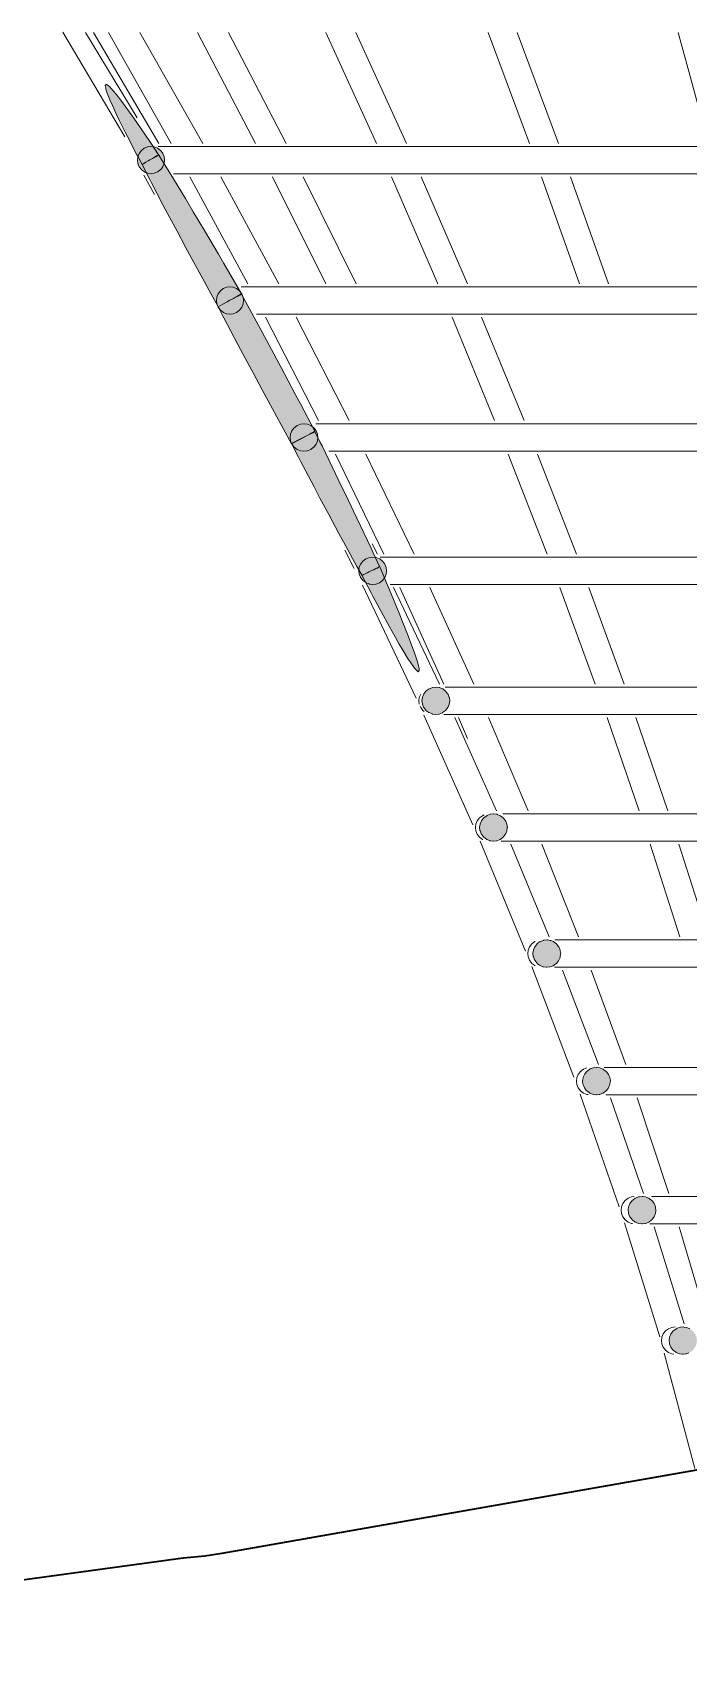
# Model space of a CAD drawing. Header units: millimetres. Extents: x 0 to 153524, y 0 to 59400.
# Drawn here: x 56064 to 56496, y 24600 to 25665 of the extents above; entities that cross this region are included whole.
import ezdxf

# ---------------------------------------------------------------- set-up
doc = ezdxf.new("R2010")
doc.units = ezdxf.units.MM
for name, color, linetype, lineweight in [('02_切断（家具）', 8, 'Continuous', 18), ('04_切断（機械室などの塊）', 7, 'Continuous', 35), ('11_見えがかり（家具）', 8, 'Continuous', 9)]:
    doc.layers.add(name, color=color, linetype=linetype, lineweight=lineweight)

msp = doc.modelspace()

# ---------------------------------------------------------------- hatches: boundary and pattern name
at = {"layer": '02_切断（家具）'}
for points in [[(56142.3, 25592.2), (56147.2, 25584.8), (56147, 25584.6), (56146.4, 25584.3), (56145.9, 25584), (56145.2, 25583.6), (56144.6, 25583.2), (56143.9, 25582.8), (56143.2, 25582.4), (56142.4, 25581.9), (56141.5, 25581.4), (56140.3, 25580.7), (56138.9, 25579.9), (56137.2, 25578.8), (56136.4, 25578.4), (56133.5, 25583.8), (56133, 25584.8), (56126.7, 25596.9), (56125.3, 25599.7), (56121.1, 25608.1), (56119.3, 25611.8), (56116.8, 25617.3), (56115.2, 25620.9), (56113.9, 25624.2), (56112.8, 25627.1), (56112.4, 25628.7), (56112.1, 25630.4), (56112.4, 25630.8), (56112.8, 25631.3), (56114, 25630.4), (56115.2, 25629.5), (56117.4, 25627), (56119.3, 25624.8), (56123, 25619.9), (56125.3, 25616.9), (56131, 25608.9), (56133, 25606), (56141.5, 25593.5)], [(56133.3, 25581.3), (56133.6, 25583.4), (56133.6, 25583.5), (56134.4, 25585.6), (56134.4, 25585.7), (56135.9, 25587.6), (56135.9, 25587.7), (56137.8, 25589.1), (56137.9, 25589.2), (56140, 25590), (56140.1, 25590.1), (56142.2, 25590.3), (56142.2, 25590.3), (56144.3, 25590.1), (56144.4, 25590.1), (56146.5, 25589.2), (56146.6, 25589.2), (56148.5, 25587.7), (56148.5, 25587.7), (56150, 25585.8), (56150, 25585.7), (56150.9, 25583.6), (56150.9, 25583.5), (56151.2, 25581.4), (56151.2, 25581.3), (56150.9, 25579.2), (56150.9, 25579.1), (56150, 25577), (56150, 25576.9), (56148.6, 25575), (56148.5, 25575), (56146.7, 25573.5), (56146.6, 25573.5), (56144.5, 25572.6), (56144.4, 25572.6), (56142.3, 25572.3), (56142.2, 25572.3), (56140.1, 25572.6), (56140.1, 25572.6), (56137.9, 25573.4), (56137.9, 25573.5), (56136, 25574.9), (56135.9, 25575), (56134.5, 25576.8), (56134.4, 25576.9), (56133.6, 25579), (56133.6, 25579.1), (56133.3, 25581.2)], [(56190.2, 25513.1), (56201.8, 25493.2), (56201.6, 25493.1), (56201.4, 25493), (56201.2, 25492.8), (56201, 25492.7), (56200.8, 25492.6), (56200.5, 25492.5), (56200.3, 25492.3), (56200, 25492.2), (56199.7, 25492), (56199.5, 25491.8), (56199.1, 25491.7), (56198.8, 25491.5), (56198.4, 25491.3), (56197.9, 25491), (56197.3, 25490.6), (56196.5, 25490.2), (56195.6, 25489.7), (56194.2, 25488.9), (56192.4, 25487.9), (56189.5, 25486.3), (56186.5, 25484.5), (56179.2, 25497.7), (56177.4, 25501), (56169.1, 25516.2), (56164.9, 25524), (56159.4, 25534.4), (56153.1, 25546.2), (56150.1, 25551.9), (56142.3, 25566.7), (56141.4, 25568.6), (56136.4, 25578.5), (56137.1, 25578.9), (56138.9, 25579.9), (56140.3, 25580.7), (56141.5, 25581.4), (56142.4, 25581.9), (56143.2, 25582.4), (56144, 25582.8), (56144.6, 25583.2), (56145.3, 25583.5), (56145.9, 25583.9), (56146.5, 25584.2), (56147, 25584.5), (56147.3, 25584.6), (56153.1, 25575.3), (56154.6, 25572.8), (56164.9, 25555.9), (56170, 25547.3), (56177.4, 25534.9), (56186.6, 25519.3)], [(56185.3, 25488.8), (56185.6, 25490.9), (56185.6, 25491), (56186.4, 25493.1), (56186.4, 25493.2), (56187.9, 25495.1), (56187.9, 25495.1), (56189.8, 25496.6), (56189.9, 25496.6), (56192, 25497.5), (56192, 25497.5), (56194.2, 25497.8), (56194.2, 25497.8), (56196.4, 25497.5), (56196.4, 25497.5), (56198.6, 25496.6), (56198.6, 25496.6), (56200.5, 25495.1), (56200.5, 25495.1), (56202, 25493.2), (56202, 25493.2), (56202.9, 25491), (56202.9, 25491), (56203.2, 25488.8), (56203.2, 25488.8), (56202.9, 25486.6), (56202.9, 25486.6), (56202, 25484.4), (56202, 25484.4), (56200.6, 25482.4), (56200.5, 25482.4), (56198.6, 25480.9), (56198.6, 25480.9), (56196.4, 25480), (56196.4, 25480), (56194.3, 25479.8), (56194.2, 25479.8), (56192.1, 25480), (56192, 25480), (56189.9, 25480.9), (56189.9, 25480.9), (56187.9, 25482.4), (56187.9, 25482.4), (56186.5, 25484.3), (56186.4, 25484.4), (56185.6, 25486.5), (56185.6, 25486.6), (56185.3, 25488.7)], [(56203, 25490.9), (56203.4, 25490.2), (56215.5, 25467.9), (56220.1, 25459.3), (56227.9, 25444.7), (56237.2, 25427.1), (56240.7, 25420.6), (56250.1, 25402.6), (56250, 25402.5), (56250, 25402.5), (56249.9, 25402.5), (56249.9, 25402.4), (56249.8, 25402.4), (56249.7, 25402.4), (56249.6, 25402.3), (56249.6, 25402.3), (56249.5, 25402.2), (56249.4, 25402.2), (56249.2, 25402.1), (56249.1, 25402), (56248.9, 25401.9), (56248.6, 25401.8), (56248.2, 25401.6), (56247.7, 25401.3), (56246.8, 25400.8), (56245.1, 25399.9), (56240.7, 25397.5), (56234.8, 25394.4), (56229.3, 25404.4), (56227.9, 25406.9), (56219.4, 25422.7), (56215.5, 25429.9), (56209.5, 25441.1), (56203, 25453.1), (56199.5, 25459.8), (56190.2, 25477.3), (56189.4, 25478.9), (56186.4, 25484.7), (56189.5, 25486.3), (56192.4, 25487.9), (56194.2, 25488.9), (56195.6, 25489.6), (56196.6, 25490.2), (56197.3, 25490.6), (56198, 25490.9), (56198.5, 25491.2), (56198.9, 25491.4), (56199.2, 25491.6), (56199.5, 25491.7), (56199.8, 25491.9), (56200.1, 25492), (56200.4, 25492.2), (56200.6, 25492.3), (56200.9, 25492.4), (56201.1, 25492.6), (56201.3, 25492.7), (56201.5, 25492.8), (56201.7, 25492.9), (56201.9, 25493)], [(56233.8, 25398.6), (56233.8, 25398.6), (56234.1, 25400.8), (56234.1, 25400.8), (56235, 25403), (56235, 25403), (56236.5, 25404.9), (56236.5, 25404.9), (56238.5, 25406.4), (56238.5, 25406.4), (56240.7, 25407.3), (56240.7, 25407.3), (56242.9, 25407.6), (56243, 25407.6), (56245.2, 25407.3), (56245.2, 25407.3), (56247.4, 25406.4), (56247.4, 25406.4), (56249.4, 25404.9), (56249.4, 25404.9), (56250.9, 25403), (56250.9, 25402.9), (56251.8, 25400.8), (56251.8, 25400.7), (56252.1, 25398.6), (56252.1, 25398.5), (56251.8, 25396.4), (56251.8, 25396.3), (56250.9, 25394.2), (56250.9, 25394.1), (56249.4, 25392.2), (56249.3, 25392.2), (56247.4, 25390.7), (56247.4, 25390.7), (56245.2, 25389.8), (56245.1, 25389.8), (56242.9, 25389.6), (56242.9, 25389.6), (56240.7, 25389.8), (56240.7, 25389.8), (56238.5, 25390.7), (56238.4, 25390.7), (56236.5, 25392.2), (56236.4, 25392.2), (56235, 25394.2), (56234.9, 25394.2), (56234.1, 25396.4), (56234.1, 25396.4)], [(56240.7, 25383), (56239.4, 25385.6), (56234.7, 25394.6), (56240.7, 25397.6), (56245.1, 25399.8), (56246.8, 25400.7), (56247.7, 25401.1), (56248.3, 25401.4), (56248.7, 25401.6), (56248.9, 25401.8), (56249.1, 25401.9), (56249.3, 25401.9), (56249.4, 25402), (56249.5, 25402.1), (56249.6, 25402.1), (56249.7, 25402.2), (56249.8, 25402.2), (56249.9, 25402.2), (56249.9, 25402.3), (56250, 25402.3), (56250.1, 25402.3), (56250.1, 25402.4), (56250.2, 25402.4), (56253.5, 25395.6), (56254.9, 25392.9), (56266, 25369.9), (56272, 25357.4), (56277.8, 25345.3), (56287.1, 25325.5), (56288.6, 25322.4), (56292.7, 25313.4), (56292.5, 25313.3), (56292.1, 25313.1), (56291.7, 25312.9), (56291.3, 25312.6), (56290.8, 25312.4), (56290.2, 25312.1), (56289.6, 25311.8), (56288.9, 25311.5), (56288, 25311), (56286.8, 25310.4), (56285.3, 25309.6), (56283.2, 25308.6), (56281.2, 25307.5), (56278.4, 25312.5), (56277.8, 25313.6), (56269, 25329.7), (56266, 25335.2), (56259.3, 25347.8), (56253.5, 25358.6), (56249.4, 25366.5)], [(56279.1, 25310.7), (56279.1, 25310.8), (56279.4, 25312.9), (56279.4, 25313), (56280.2, 25315.1), (56280.3, 25315.2), (56281.8, 25317), (56281.8, 25317.1), (56283.7, 25318.5), (56283.8, 25318.6), (56286, 25319.4), (56286.1, 25319.4), (56288.2, 25319.7), (56288.3, 25319.7), (56290.4, 25319.4), (56290.5, 25319.4), (56292.7, 25318.5), (56292.8, 25318.5), (56294.7, 25317), (56294.8, 25316.9), (56296.2, 25315.1), (56296.2, 25315), (56297.1, 25312.9), (56297.1, 25312.8), (56297.4, 25310.7), (56297.3, 25310.6), (56297.1, 25308.5), (56297, 25308.4), (56296.2, 25306.3), (56296.1, 25306.2), (56294.7, 25304.3), (56294.6, 25304.2), (56292.7, 25302.8), (56292.6, 25302.8), (56290.4, 25301.9), (56290.3, 25301.9), (56288.2, 25301.7), (56288.1, 25301.7), (56286, 25301.9), (56285.9, 25302), (56283.7, 25302.8), (56283.7, 25302.9), (56281.8, 25304.3), (56281.7, 25304.4), (56280.2, 25306.3), (56280.2, 25306.4), (56279.4, 25308.5), (56279.3, 25308.6)], [(56288.6, 25293.4), (56287.1, 25296.2), (56281.1, 25307.7), (56283.2, 25308.7), (56285.3, 25309.7), (56286.8, 25310.4), (56288, 25311), (56288.9, 25311.4), (56289.7, 25311.8), (56290.3, 25312.1), (56290.8, 25312.3), (56291.3, 25312.5), (56291.8, 25312.8), (56292.2, 25313), (56292.6, 25313.2), (56292.8, 25313.2), (56297.9, 25301.3), (56299.3, 25298.1), (56305.7, 25282.8), (56308.1, 25276.5), (56311.6, 25267.9), (56314, 25261.2), (56315.7, 25256.7), (56317.4, 25251.4), (56318.1, 25249.1), (56318.7, 25246), (56318.9, 25245), (56318.3, 25244.3), (56318.1, 25244.1), (56316.3, 25245.9), (56315.7, 25246.5), (56312.9, 25250.6), (56311.6, 25252.5), (56308.1, 25258.3), (56305.7, 25262.4), (56302.1, 25268.7), (56297.9, 25276.1), (56295, 25281.5)], [(56320.6, 25225), (56320.6, 25225.2), (56320.9, 25227.2), (56321, 25227.4), (56321.8, 25229.4), (56321.9, 25229.6), (56323.3, 25231.4), (56323.4, 25231.5), (56325.3, 25232.9), (56325.5, 25232.9), (56327.5, 25233.8), (56327.7, 25233.8), (56329.8, 25234), (56329.9, 25234), (56332, 25233.8), (56332.2, 25233.7), (56334.2, 25232.9), (56334.4, 25232.8), (56336.2, 25231.4), (56336.4, 25231.2), (56337.7, 25229.4), (56337.8, 25229.3), (56338.6, 25227.2), (56338.7, 25227), (56338.9, 25225), (56338.9, 25224.8), (56338.6, 25222.8), (56338.6, 25222.7), (56337.7, 25220.6), (56337.6, 25220.5), (56336.2, 25218.7), (56336.1, 25218.5), (56334.2, 25217.2), (56334.1, 25217.1), (56332, 25216.3), (56331.8, 25216.3), (56329.8, 25216), (56329.6, 25216), (56327.5, 25216.3), (56327.4, 25216.4), (56325.3, 25217.2), (56325.2, 25217.3), (56323.3, 25218.7), (56323.2, 25218.8), (56321.8, 25220.6), (56321.7, 25220.8), (56320.9, 25222.8), (56320.9, 25223)], [(56358.6, 25141.5), (56358.6, 25141.7), (56358.9, 25143.7), (56358.9, 25143.9), (56359.8, 25145.9), (56359.9, 25146.1), (56361.3, 25147.9), (56361.5, 25148), (56363.3, 25149.3), (56363.5, 25149.4), (56365.5, 25150.2), (56365.7, 25150.3), (56367.7, 25150.5), (56368, 25150.5), (56370, 25150.2), (56370.2, 25150.1), (56372.2, 25149.3), (56372.4, 25149.2), (56374.2, 25147.9), (56374.4, 25147.6), (56375.7, 25145.9), (56375.8, 25145.6), (56376.6, 25143.7), (56376.6, 25143.4), (56376.9, 25141.5), (56376.8, 25141.2), (56376.6, 25139.3), (56376.5, 25139.1), (56375.7, 25137.1), (56375.5, 25136.9), (56374.2, 25135.1), (56374, 25135), (56372.2, 25133.6), (56372, 25133.6), (56370, 25132.8), (56369.7, 25132.7), (56367.7, 25132.5), (56367.5, 25132.5), (56365.5, 25132.8), (56365.3, 25132.9), (56363.3, 25133.6), (56363.1, 25133.8), (56361.3, 25135.1), (56361.1, 25135.3), (56359.8, 25137.1), (56359.7, 25137.3), (56358.9, 25139.3), (56358.8, 25139.5)], [(56393.7, 25058.4), (56393.7, 25058.7), (56394, 25060.6), (56394.1, 25060.9), (56394.9, 25062.8), (56395.1, 25063.1), (56396.4, 25064.8), (56396.6, 25065), (56398.4, 25066.3), (56398.7, 25066.4), (56400.6, 25067.1), (56400.9, 25067.2), (56402.8, 25067.4), (56403.2, 25067.4), (56405.1, 25067.1), (56405.4, 25067), (56407.3, 25066.3), (56407.6, 25066), (56409.3, 25064.8), (56409.5, 25064.5), (56410.8, 25062.8), (56410.9, 25062.5), (56411.7, 25060.6), (56411.7, 25060.3), (56412, 25058.4), (56411.9, 25058.1), (56411.7, 25056.2), (56411.6, 25055.9), (56410.8, 25054), (56410.6, 25053.7), (56409.3, 25052), (56409, 25051.8), (56407.3, 25050.6), (56407, 25050.4), (56405.1, 25049.7), (56404.8, 25049.6), (56402.8, 25049.4), (56402.5, 25049.4), (56400.6, 25049.7), (56400.3, 25049.8), (56398.4, 25050.6), (56398.1, 25050.8), (56396.4, 25052), (56396.2, 25052.3), (56394.9, 25054), (56394.8, 25054.3), (56394, 25056.2), (56393.9, 25056.5)], [(56426.4, 24974.4), (56426.4, 24974.7), (56426.7, 24976.6), (56426.8, 24976.9), (56427.6, 24978.8), (56427.8, 24979.1), (56429.1, 24980.7), (56429.4, 24981), (56431.1, 24982.2), (56431.5, 24982.4), (56433.3, 24983.1), (56433.7, 24983.1), (56435.5, 24983.4), (56435.9, 24983.3), (56437.8, 24983.1), (56438.2, 24982.9), (56440, 24982.2), (56440.4, 24981.9), (56442, 24980.7), (56442.3, 24980.4), (56443.5, 24978.8), (56443.7, 24978.4), (56444.4, 24976.6), (56444.5, 24976.2), (56444.7, 24974.4), (56444.6, 24974), (56444.4, 24972.2), (56444.2, 24971.8), (56443.5, 24970), (56443.2, 24969.6), (56442, 24968), (56441.6, 24967.7), (56440, 24966.5), (56439.6, 24966.4), (56437.8, 24965.6), (56437.4, 24965.6), (56435.5, 24965.4), (56435.2, 24965.4), (56433.3, 24965.6), (56432.9, 24965.8), (56431.1, 24966.5), (56430.7, 24966.8), (56429.1, 24968), (56428.8, 24968.3), (56427.6, 24970), (56427.4, 24970.3), (56426.7, 24972.2), (56426.6, 24972.5)], [(56456.4, 24889.4), (56456.5, 24889.8), (56456.7, 24891.6), (56456.9, 24892), (56457.6, 24893.8), (56457.9, 24894.2), (56459.1, 24895.7), (56459.5, 24896), (56461.1, 24897.2), (56461.6, 24897.4), (56463.3, 24898.1), (56463.8, 24898.2), (56465.6, 24898.4), (56466, 24898.3), (56467.8, 24898.1), (56468.3, 24897.9), (56470, 24897.2), (56470.5, 24896.9), (56472, 24895.7), (56472.4, 24895.3), (56473.5, 24893.8), (56473.7, 24893.3), (56474.4, 24891.6), (56474.5, 24891.1), (56474.7, 24889.4), (56474.6, 24888.9), (56474.4, 24887.2), (56474.2, 24886.7), (56473.5, 24885), (56473.2, 24884.5), (56472, 24883), (56471.6, 24882.7), (56470, 24881.5), (56469.5, 24881.3), (56467.8, 24880.6), (56467.3, 24880.6), (56465.6, 24880.4), (56465.1, 24880.4), (56463.3, 24880.6), (56462.9, 24880.8), (56461.1, 24881.5), (56460.7, 24881.8), (56459.1, 24883), (56458.8, 24883.4), (56457.6, 24885), (56457.4, 24885.4), (56456.7, 24887.2), (56456.6, 24887.6)], [(56483.4, 24803.4), (56483.5, 24803.9), (56483.7, 24805.6), (56483.9, 24806.1), (56484.6, 24807.8), (56485, 24808.3), (56486.1, 24809.8), (56486.6, 24810.1), (56488.1, 24811.2), (56488.7, 24811.5), (56490.3, 24812.1), (56490.9, 24812.2), (56492.6, 24812.4), (56493.1, 24812.3), (56494.8, 24812.1), (56495.4, 24811.9), (56497, 24811.2), (56497.6, 24810.8), (56499, 24809.8), (56499.4, 24809.2), (56500.5, 24807.8), (56500.8, 24807.2), (56501.4, 24805.6), (56501.5, 24805), (56501.7, 24803.4), (56501.6, 24802.8), (56501.4, 24801.2), (56501.2, 24800.6), (56500.5, 24799), (56500.1, 24798.5), (56499, 24797), (56498.5, 24796.6), (56497, 24795.5), (56496.4, 24795.3), (56494.8, 24794.7), (56494.2, 24794.6), (56492.6, 24794.4), (56492, 24794.5), (56490.3, 24794.7), (56489.8, 24794.9), (56488.1, 24795.5), (56487.6, 24795.9), (56486.1, 24797), (56485.7, 24797.5), (56484.6, 24799), (56484.4, 24799.5), (56483.7, 24801.2), (56483.6, 24801.7)]]:
    msp.add_hatch(color=8, dxfattribs=at).paths.add_polyline_path(points)

# ---------------------------------------------------------------- linework, layer by layer
for points in [[(56142.3, 25592.2), (56147.2, 25584.8), (56147, 25584.6), (56146.4, 25584.3), (56145.9, 25584), (56145.2, 25583.6), (56144.6, 25583.2), (56143.9, 25582.8), (56143.2, 25582.4), (56142.4, 25581.9), (56141.5, 25581.4), (56140.3, 25580.7), (56138.9, 25579.9), (56137.2, 25578.8), (56136.4, 25578.4), (56133.5, 25583.8), (56133, 25584.8), (56126.7, 25596.9), (56125.3, 25599.7), (56121.1, 25608.1), (56119.3, 25611.8), (56116.8, 25617.3), (56115.2, 25620.9), (56113.9, 25624.2), (56112.8, 25627.1), (56112.4, 25628.7), (56112.1, 25630.4), (56112.4, 25630.8), (56112.8, 25631.3), (56114, 25630.4), (56115.2, 25629.5), (56117.4, 25627), (56119.3, 25624.8), (56123, 25619.9), (56125.3, 25616.9), (56131, 25608.9), (56133, 25606), (56141.5, 25593.5), (56142.3, 25592.2)], [(56133.3, 25581.3), (56133.6, 25583.4), (56133.6, 25583.5), (56134.4, 25585.6), (56134.4, 25585.7), (56135.9, 25587.6), (56135.9, 25587.7), (56137.8, 25589.1), (56137.9, 25589.2), (56140, 25590), (56140.1, 25590.1), (56142.2, 25590.3), (56142.2, 25590.3), (56144.3, 25590.1), (56144.4, 25590.1), (56146.5, 25589.2), (56146.6, 25589.2), (56148.5, 25587.7), (56148.5, 25587.7), (56150, 25585.8), (56150, 25585.7), (56150.9, 25583.6), (56150.9, 25583.5), (56151.2, 25581.4), (56151.2, 25581.3), (56150.9, 25579.2), (56150.9, 25579.1), (56150, 25577), (56150, 25576.9), (56148.6, 25575), (56148.5, 25575), (56146.7, 25573.5), (56146.6, 25573.5), (56144.5, 25572.6), (56144.4, 25572.6), (56142.3, 25572.3), (56142.2, 25572.3), (56140.1, 25572.6), (56140.1, 25572.6), (56137.9, 25573.4), (56137.9, 25573.5), (56136, 25574.9), (56135.9, 25575), (56134.5, 25576.8), (56134.4, 25576.9), (56133.6, 25579), (56133.6, 25579.1), (56133.3, 25581.2), (56133.3, 25581.3)], [(56190.2, 25513.1), (56201.8, 25493.2), (56201.6, 25493.1), (56201.4, 25493), (56201.2, 25492.8), (56201, 25492.7), (56200.8, 25492.6), (56200.5, 25492.5), (56200.3, 25492.3), (56200, 25492.2), (56199.7, 25492), (56199.5, 25491.8), (56199.1, 25491.7), (56198.8, 25491.5), (56198.4, 25491.3), (56197.9, 25491), (56197.3, 25490.6), (56196.5, 25490.2), (56195.6, 25489.7), (56194.2, 25488.9), (56192.4, 25487.9), (56189.5, 25486.3), (56186.5, 25484.5), (56179.2, 25497.7), (56177.4, 25501), (56169.1, 25516.2), (56164.9, 25524), (56159.4, 25534.4), (56153.1, 25546.2), (56150.1, 25551.9), (56142.3, 25566.7), (56141.4, 25568.6), (56136.4, 25578.5), (56137.1, 25578.9), (56138.9, 25579.9), (56140.3, 25580.7), (56141.5, 25581.4), (56142.4, 25581.9), (56143.2, 25582.4), (56144, 25582.8), (56144.6, 25583.2), (56145.3, 25583.5), (56145.9, 25583.9), (56146.5, 25584.2), (56147, 25584.5), (56147.3, 25584.6), (56153.1, 25575.3), (56154.6, 25572.8), (56164.9, 25555.9), (56170, 25547.3), (56177.4, 25534.9), (56186.6, 25519.3), (56190.2, 25513.1)], [(56185.3, 25488.8), (56185.6, 25490.9), (56185.6, 25491), (56186.4, 25493.1), (56186.4, 25493.2), (56187.9, 25495.1), (56187.9, 25495.1), (56189.8, 25496.6), (56189.9, 25496.6), (56192, 25497.5), (56192, 25497.5), (56194.2, 25497.8), (56194.2, 25497.8), (56196.4, 25497.5), (56196.4, 25497.5), (56198.6, 25496.6), (56198.6, 25496.6), (56200.5, 25495.1), (56200.5, 25495.1), (56202, 25493.2), (56202, 25493.2), (56202.9, 25491), (56202.9, 25491), (56203.2, 25488.8), (56203.2, 25488.8), (56202.9, 25486.6), (56202.9, 25486.6), (56202, 25484.4), (56202, 25484.4), (56200.6, 25482.4), (56200.5, 25482.4), (56198.6, 25480.9), (56198.6, 25480.9), (56196.4, 25480), (56196.4, 25480), (56194.3, 25479.8), (56194.2, 25479.8), (56192.1, 25480), (56192, 25480), (56189.9, 25480.9), (56189.9, 25480.9), (56187.9, 25482.4), (56187.9, 25482.4), (56186.5, 25484.3), (56186.4, 25484.4), (56185.6, 25486.5), (56185.6, 25486.6), (56185.3, 25488.7), (56185.3, 25488.8)], [(56203, 25490.9), (56203.4, 25490.2), (56215.5, 25467.9), (56220.1, 25459.3), (56227.9, 25444.7), (56237.2, 25427.1), (56240.7, 25420.6), (56250.1, 25402.6), (56250, 25402.5), (56250, 25402.5), (56249.9, 25402.5), (56249.9, 25402.4), (56249.8, 25402.4), (56249.7, 25402.4), (56249.6, 25402.3), (56249.6, 25402.3), (56249.5, 25402.2), (56249.4, 25402.2), (56249.2, 25402.1), (56249.1, 25402), (56248.9, 25401.9), (56248.6, 25401.8), (56248.2, 25401.6), (56247.7, 25401.3), (56246.8, 25400.8), (56245.1, 25399.9), (56240.7, 25397.5), (56234.8, 25394.4), (56229.3, 25404.4), (56227.9, 25406.9), (56219.4, 25422.7), (56215.5, 25429.9), (56209.5, 25441.1), (56203, 25453.1), (56199.5, 25459.8), (56190.2, 25477.3), (56189.4, 25478.9), (56186.4, 25484.7), (56189.5, 25486.3), (56192.4, 25487.9), (56194.2, 25488.9), (56195.6, 25489.6), (56196.6, 25490.2), (56197.3, 25490.6), (56198, 25490.9), (56198.5, 25491.2), (56198.9, 25491.4), (56199.2, 25491.6), (56199.5, 25491.7), (56199.8, 25491.9), (56200.1, 25492), (56200.4, 25492.2), (56200.6, 25492.3), (56200.9, 25492.4), (56201.1, 25492.6), (56201.3, 25492.7), (56201.5, 25492.8), (56201.7, 25492.9), (56201.9, 25493), (56203, 25490.9)], [(56233.8, 25398.6), (56233.8, 25398.6), (56234.1, 25400.8), (56234.1, 25400.8), (56235, 25403), (56235, 25403), (56236.5, 25404.9), (56236.5, 25404.9), (56238.5, 25406.4), (56238.5, 25406.4), (56240.7, 25407.3), (56240.7, 25407.3), (56242.9, 25407.6), (56243, 25407.6), (56245.2, 25407.3), (56245.2, 25407.3), (56247.4, 25406.4), (56247.4, 25406.4), (56249.4, 25404.9), (56249.4, 25404.9), (56250.9, 25403), (56250.9, 25402.9), (56251.8, 25400.8), (56251.8, 25400.7), (56252.1, 25398.6), (56252.1, 25398.5), (56251.8, 25396.4), (56251.8, 25396.3), (56250.9, 25394.2), (56250.9, 25394.1), (56249.4, 25392.2), (56249.3, 25392.2), (56247.4, 25390.7), (56247.4, 25390.7), (56245.2, 25389.8), (56245.1, 25389.8), (56242.9, 25389.6), (56242.9, 25389.6), (56240.7, 25389.8), (56240.7, 25389.8), (56238.5, 25390.7), (56238.4, 25390.7), (56236.5, 25392.2), (56236.4, 25392.2), (56235, 25394.2), (56234.9, 25394.2), (56234.1, 25396.4), (56234.1, 25396.4), (56233.8, 25398.6)], [(56240.7, 25383), (56239.4, 25385.6), (56234.7, 25394.6), (56240.7, 25397.6), (56245.1, 25399.8), (56246.8, 25400.7), (56247.7, 25401.1), (56248.3, 25401.4), (56248.7, 25401.6), (56248.9, 25401.8), (56249.1, 25401.9), (56249.3, 25401.9), (56249.4, 25402), (56249.5, 25402.1), (56249.6, 25402.1), (56249.7, 25402.2), (56249.8, 25402.2), (56249.9, 25402.2), (56249.9, 25402.3), (56250, 25402.3), (56250.1, 25402.3), (56250.1, 25402.4), (56250.2, 25402.4), (56253.5, 25395.6), (56254.9, 25392.9), (56266, 25369.9), (56272, 25357.4), (56277.8, 25345.3), (56287.1, 25325.5), (56288.6, 25322.4), (56292.7, 25313.4), (56292.5, 25313.3), (56292.1, 25313.1), (56291.7, 25312.9), (56291.3, 25312.6), (56290.8, 25312.4), (56290.2, 25312.1), (56289.6, 25311.8), (56288.9, 25311.5), (56288, 25311), (56286.8, 25310.4), (56285.3, 25309.6), (56283.2, 25308.6), (56281.2, 25307.5), (56278.4, 25312.5), (56277.8, 25313.6), (56269, 25329.7), (56266, 25335.2), (56259.3, 25347.8), (56253.5, 25358.6), (56249.4, 25366.5), (56240.7, 25383)], [(56279.1, 25310.7), (56279.1, 25310.8), (56279.4, 25312.9), (56279.4, 25313), (56280.2, 25315.1), (56280.3, 25315.2), (56281.8, 25317), (56281.8, 25317.1), (56283.7, 25318.5), (56283.8, 25318.6), (56286, 25319.4), (56286.1, 25319.4), (56288.2, 25319.7), (56288.3, 25319.7), (56290.4, 25319.4), (56290.5, 25319.4), (56292.7, 25318.5), (56292.8, 25318.5), (56294.7, 25317), (56294.8, 25316.9), (56296.2, 25315.1), (56296.2, 25315), (56297.1, 25312.9), (56297.1, 25312.8), (56297.4, 25310.7), (56297.3, 25310.6), (56297.1, 25308.5), (56297, 25308.4), (56296.2, 25306.3), (56296.1, 25306.2), (56294.7, 25304.3), (56294.6, 25304.2), (56292.7, 25302.8), (56292.6, 25302.8), (56290.4, 25301.9), (56290.3, 25301.9), (56288.2, 25301.7), (56288.1, 25301.7), (56286, 25301.9), (56285.9, 25302), (56283.7, 25302.8), (56283.7, 25302.9), (56281.8, 25304.3), (56281.7, 25304.4), (56280.2, 25306.3), (56280.2, 25306.4), (56279.4, 25308.5), (56279.3, 25308.6), (56279.1, 25310.7)], [(56288.6, 25293.4), (56287.1, 25296.2), (56281.1, 25307.7), (56283.2, 25308.7), (56285.3, 25309.7), (56286.8, 25310.4), (56288, 25311), (56288.9, 25311.4), (56289.7, 25311.8), (56290.3, 25312.1), (56290.8, 25312.3), (56291.3, 25312.5), (56291.8, 25312.8), (56292.2, 25313), (56292.6, 25313.2), (56292.8, 25313.2), (56297.9, 25301.3), (56299.3, 25298.1), (56305.7, 25282.8), (56308.1, 25276.5), (56311.6, 25267.9), (56314, 25261.2), (56315.7, 25256.7), (56317.4, 25251.4), (56318.1, 25249.1), (56318.7, 25246), (56318.9, 25245), (56318.3, 25244.3), (56318.1, 25244.1), (56316.3, 25245.9), (56315.7, 25246.5), (56312.9, 25250.6), (56311.6, 25252.5), (56308.1, 25258.3), (56305.7, 25262.4), (56302.1, 25268.7), (56297.9, 25276.1), (56295, 25281.5), (56288.6, 25293.4)], [(56320.6, 25225), (56320.6, 25225.2), (56320.9, 25227.2), (56321, 25227.4), (56321.8, 25229.4), (56321.9, 25229.6), (56323.3, 25231.4), (56323.4, 25231.5), (56325.3, 25232.9), (56325.5, 25232.9), (56327.5, 25233.8), (56327.7, 25233.8), (56329.8, 25234), (56329.9, 25234), (56332, 25233.8), (56332.2, 25233.7), (56334.2, 25232.9), (56334.4, 25232.8), (56336.2, 25231.4), (56336.4, 25231.2), (56337.7, 25229.4), (56337.8, 25229.3), (56338.6, 25227.2), (56338.7, 25227), (56338.9, 25225), (56338.9, 25224.8), (56338.6, 25222.8), (56338.6, 25222.7), (56337.7, 25220.6), (56337.6, 25220.5), (56336.2, 25218.7), (56336.1, 25218.5), (56334.2, 25217.2), (56334.1, 25217.1), (56332, 25216.3), (56331.8, 25216.3), (56329.8, 25216), (56329.6, 25216), (56327.5, 25216.3), (56327.4, 25216.4), (56325.3, 25217.2), (56325.2, 25217.3), (56323.3, 25218.7), (56323.2, 25218.8), (56321.8, 25220.6), (56321.7, 25220.8), (56320.9, 25222.8), (56320.9, 25223), (56320.6, 25225)], [(56358.6, 25141.5), (56358.6, 25141.7), (56358.9, 25143.7), (56358.9, 25143.9), (56359.8, 25145.9), (56359.9, 25146.1), (56361.3, 25147.9), (56361.5, 25148), (56363.3, 25149.3), (56363.5, 25149.4), (56365.5, 25150.2), (56365.7, 25150.3), (56367.7, 25150.5), (56368, 25150.5), (56370, 25150.2), (56370.2, 25150.1), (56372.2, 25149.3), (56372.4, 25149.2), (56374.2, 25147.9), (56374.4, 25147.6), (56375.7, 25145.9), (56375.8, 25145.6), (56376.6, 25143.7), (56376.6, 25143.4), (56376.9, 25141.5), (56376.8, 25141.2), (56376.6, 25139.3), (56376.5, 25139.1), (56375.7, 25137.1), (56375.5, 25136.9), (56374.2, 25135.1), (56374, 25135), (56372.2, 25133.6), (56372, 25133.6), (56370, 25132.8), (56369.7, 25132.7), (56367.7, 25132.5), (56367.5, 25132.5), (56365.5, 25132.8), (56365.3, 25132.9), (56363.3, 25133.6), (56363.1, 25133.8), (56361.3, 25135.1), (56361.1, 25135.3), (56359.8, 25137.1), (56359.7, 25137.3), (56358.9, 25139.3), (56358.8, 25139.5), (56358.6, 25141.5)], [(56393.7, 25058.4), (56393.7, 25058.7), (56394, 25060.6), (56394.1, 25060.9), (56394.9, 25062.8), (56395.1, 25063.1), (56396.4, 25064.8), (56396.6, 25065), (56398.4, 25066.3), (56398.7, 25066.4), (56400.6, 25067.1), (56400.9, 25067.2), (56402.8, 25067.4), (56403.2, 25067.4), (56405.1, 25067.1), (56405.4, 25067), (56407.3, 25066.3), (56407.6, 25066), (56409.3, 25064.8), (56409.5, 25064.5), (56410.8, 25062.8), (56410.9, 25062.5), (56411.7, 25060.6), (56411.7, 25060.3), (56412, 25058.4), (56411.9, 25058.1), (56411.7, 25056.2), (56411.6, 25055.9), (56410.8, 25054), (56410.6, 25053.7), (56409.3, 25052), (56409, 25051.8), (56407.3, 25050.6), (56407, 25050.4), (56405.1, 25049.7), (56404.8, 25049.6), (56402.8, 25049.4), (56402.5, 25049.4), (56400.6, 25049.7), (56400.3, 25049.8), (56398.4, 25050.6), (56398.1, 25050.8), (56396.4, 25052), (56396.2, 25052.3), (56394.9, 25054), (56394.8, 25054.3), (56394, 25056.2), (56393.9, 25056.5), (56393.7, 25058.4)], [(56426.4, 24974.4), (56426.4, 24974.7), (56426.7, 24976.6), (56426.8, 24976.9), (56427.6, 24978.8), (56427.8, 24979.1), (56429.1, 24980.7), (56429.4, 24981), (56431.1, 24982.2), (56431.5, 24982.4), (56433.3, 24983.1), (56433.7, 24983.1), (56435.5, 24983.4), (56435.9, 24983.3), (56437.8, 24983.1), (56438.2, 24982.9), (56440, 24982.2), (56440.4, 24981.9), (56442, 24980.7), (56442.3, 24980.4), (56443.5, 24978.8), (56443.7, 24978.4), (56444.4, 24976.6), (56444.5, 24976.2), (56444.7, 24974.4), (56444.6, 24974), (56444.4, 24972.2), (56444.2, 24971.8), (56443.5, 24970), (56443.2, 24969.6), (56442, 24968), (56441.6, 24967.7), (56440, 24966.5), (56439.6, 24966.4), (56437.8, 24965.6), (56437.4, 24965.6), (56435.5, 24965.4), (56435.2, 24965.4), (56433.3, 24965.6), (56432.9, 24965.8), (56431.1, 24966.5), (56430.7, 24966.8), (56429.1, 24968), (56428.8, 24968.3), (56427.6, 24970), (56427.4, 24970.3), (56426.7, 24972.2), (56426.6, 24972.5), (56426.4, 24974.4)], [(56456.4, 24889.4), (56456.5, 24889.8), (56456.7, 24891.6), (56456.9, 24892), (56457.6, 24893.8), (56457.9, 24894.2), (56459.1, 24895.7), (56459.5, 24896), (56461.1, 24897.2), (56461.6, 24897.4), (56463.3, 24898.1), (56463.8, 24898.2), (56465.6, 24898.4), (56466, 24898.3), (56467.8, 24898.1), (56468.3, 24897.9), (56470, 24897.2), (56470.5, 24896.9), (56472, 24895.7), (56472.4, 24895.3), (56473.5, 24893.8), (56473.7, 24893.3), (56474.4, 24891.6), (56474.5, 24891.1), (56474.7, 24889.4), (56474.6, 24888.9), (56474.4, 24887.2), (56474.2, 24886.7), (56473.5, 24885), (56473.2, 24884.5), (56472, 24883), (56471.6, 24882.7), (56470, 24881.5), (56469.5, 24881.3), (56467.8, 24880.6), (56467.3, 24880.6), (56465.6, 24880.4), (56465.1, 24880.4), (56463.3, 24880.6), (56462.9, 24880.8), (56461.1, 24881.5), (56460.7, 24881.8), (56459.1, 24883), (56458.8, 24883.4), (56457.6, 24885), (56457.4, 24885.4), (56456.7, 24887.2), (56456.6, 24887.6), (56456.4, 24889.4)], [(56483.4, 24803.4), (56483.5, 24803.9), (56483.7, 24805.6), (56483.9, 24806.1), (56484.6, 24807.8), (56485, 24808.3), (56486.1, 24809.8), (56486.6, 24810.1), (56488.1, 24811.2), (56488.7, 24811.5), (56490.3, 24812.1), (56490.9, 24812.2), (56492.6, 24812.4), (56493.1, 24812.3), (56494.8, 24812.1), (56495.4, 24811.9), (56497, 24811.2)], [(56496.4, 24795.3), (56494.8, 24794.7), (56494.2, 24794.6), (56492.6, 24794.4), (56492, 24794.5), (56490.3, 24794.7), (56489.8, 24794.9), (56488.1, 24795.5), (56487.6, 24795.9), (56486.1, 24797), (56485.7, 24797.5), (56484.6, 24799), (56484.4, 24799.5), (56483.7, 24801.2), (56483.6, 24801.7), (56483.4, 24803.4)]]:
    msp.add_lwpolyline(points, dxfattribs=at)
at = {"layer": '04_切断（機械室などの塊）'}
for points in [[(58605.4, 24934.2), (58315.5, 24938.2), (58089.8, 24942.8), (57959.2, 24936.8), (57791.4, 24928.8), (57602.9, 24905.2), (57456.1, 24889.3), (57246.6, 24856), (56977.5, 24817.1), (56890.3, 24797.7), (56822.5, 24785.1), (56534, 24723.8), (56188.8, 24663.1), (56177.7, 24661.4)], [(56177.7, 24661.4), (56163.5, 24660.1), (55821.5, 24613.3), (55555.2, 24605.7), (55465.2, 24603.1), (55349.6, 24599.8)]]:
    msp.add_lwpolyline(points, dxfattribs=at)
at = {"layer": '11_見えがかり（家具）'}
for points in [[(56124.9, 25596.6), (56084.1, 25665.5)], [(56099.2, 25665.3), (56133.1, 25609.1)], [(56104.3, 25665.3), (56147.4, 25592.3)], [(56155.6, 25592.3), (56114.2, 25665.3)], [(56134.8, 25665.3), (56176.3, 25592.3)], [(56211, 25592.3), (56172.9, 25665.3)], [(56193.2, 25665.3), (56231.3, 25592.3)], [(56290.6, 25592.3), (56257.4, 25665.3)], [(56277.1, 25665.3), (56310.4, 25592.3)], [(56391.4, 25592.3), (56364.2, 25665.3)], [(56383.4, 25665.3), (56410.6, 25592.3)], [(56509.4, 25592.3), (56489.3, 25665.3)], [(56146.9, 25590.3), (57546.3, 25590.3)], [(56144.5, 25558.7), (56137.4, 25571.4)], [(57547.2, 25572.3), (56157.1, 25572.3)], [(56206, 25499.8), (56167.9, 25570.3)], [(56188.3, 25570.3), (56226.4, 25499.8)], [(56257.3, 25499.8), (56222.3, 25570.3)], [(56242.4, 25570.3), (56277.4, 25499.8)], [(56331.1, 25499.8), (56300.5, 25570.3)], [(56320.1, 25570.3), (56350.7, 25499.8)], [(56424.4, 25499.8), (56399.4, 25570.3)], [(56418.5, 25570.3), (56443.5, 25499.8)], [(56201.6, 25497.8), (57494.3, 25497.8)], [(57495.2, 25479.8), (56211.6, 25479.8)], [(56252.6, 25409.6), (56217.7, 25477.8)], [(56237.9, 25477.8), (56272.8, 25409.6)], [(56368.5, 25409.6), (56340.5, 25477.8)], [(56359.9, 25477.8), (56388, 25409.6)], [(56250.7, 25407.6), (57447.3, 25407.6)], [(57446.2, 25389.6), (56259.4, 25389.6)], [(56295.5, 25321.7), (56263.7, 25387.6)], [(56283.6, 25387.6), (56315.5, 25321.7)], [(56403, 25321.7), (56377.4, 25387.6)], [(56396.7, 25387.6), (56422.3, 25321.7)], [(56276, 25312.1), (56269.9, 25324.3)], [(56287.9, 25328.5), (56291.3, 25321.7)], [(56293.1, 25319.7), (57402.7, 25319.7)], [(56316.8, 25226.7), (56281.4, 25301.1)], [(57402, 25301.7), (56299.8, 25301.7)], [(56302, 25299.7), (56332.3, 25236)], [(56335, 25236), (56306, 25299.7)], [(56325.8, 25299.7), (56354.8, 25236)], [(56434.7, 25236), (56411.4, 25299.7)], [(56430.5, 25299.7), (56453.8, 25236)], [(56318.6, 25225), (56318.9, 25227.2), (56319.8, 25229.4), (56319.8, 25229.4)], [(56335.9, 25234), (57362.2, 25234)], [(56318.9, 25222.8), (56318.9, 25222.8), (56318.6, 25225)], [(56322.1, 25218), (56321.3, 25218.7), (56319.8, 25220.6), (56319.5, 25221.4)], [(56354.2, 25143.3), (56321.9, 25215.6)], [(57362.2, 25216), (56335, 25216)], [(56342.3, 25214), (56369.8, 25152.5)], [(56350.7, 25200.2), (56344.8, 25214)], [(56364.4, 25214), (56390.6, 25152.5)], [(56463.6, 25152.5), (56442.5, 25214)], [(56461.5, 25214), (56482.6, 25152.5)], [(56356.1, 25139.3), (56355.9, 25141.5), (56356.1, 25143.7), (56357, 25145.9), (56358.5, 25147.9), (56360.4, 25149.3), (56361.6, 25149.8)], [(56373.8, 25150.5), (57324.3, 25150.5)], [(56360.7, 25133.5), (56360.4, 25133.6), (56358.5, 25135.1), (56357, 25137.1), (56356.1, 25139.3)], [(56388.8, 25060.1), (56358.9, 25132.4)], [(57325.2, 25132.5), (56372.9, 25132.5)], [(56379.1, 25130.5), (56404.5, 25069.4)], [(56399.6, 25130.5), (56423.8, 25069.4)], [(56490.4, 25069.4), (56471, 25130.5)], [(56489.8, 25130.5), (56509.3, 25069.4)], [(56390.6, 25060.6), (56391.5, 25062.8), (56392.9, 25064.8), (56394.9, 25066.3), (56395.2, 25066.4)], [(56408.1, 25067.4), (57290.8, 25067.4)], [(56395.2, 25050.4), (56394.9, 25050.6), (56392.9, 25052), (56391.5, 25054), (56390.6, 25056.2), (56390.3, 25058.4), (56390.6, 25060.6)], [(56420.7, 24977), (56392.9, 25049.9)], [(57290.8, 25049.4), (56408, 25049.4)], [(56413.1, 25047.4), (56436.8, 24985.4)], [(56432.1, 25047.4), (56454.8, 24985.4)], [(56422.7, 24976.6), (56423.5, 24978.8), (56425, 24980.7), (56427, 24982.2), (56429.2, 24983.1), (56429.2, 24983.1)], [(56440.7, 24983.4), (57258.9, 24983.4)], [(56430.1, 24965.5), (56429.2, 24965.6), (56427, 24966.5), (56425, 24968), (56423.5, 24970), (56422.7, 24972.2), (56422.4, 24974.4), (56422.7, 24976.6)], [(56450.6, 24891.5), (56424.8, 24965.9)], [(57258, 24965.4), (56441.7, 24965.4)], [(56444.7, 24963.4), (56466.5, 24900.4)], [(56462.3, 24963.4), (56483.2, 24900.4)], [(56451.8, 24889.4), (56452.1, 24891.6), (56453, 24893.8), (56454.5, 24895.7), (56456.4, 24897.2), (56458.6, 24898.1), (56460.3, 24898.3)], [(56471.8, 24898.4), (57229.5, 24898.4)], [(56459.3, 24880.6), (56458.6, 24880.6), (56456.4, 24881.5), (56454.5, 24883), (56453, 24885), (56452.1, 24887.2), (56451.8, 24889.4)], [(56477.2, 24805.8), (56454, 24881)], [(57229.5, 24880.4), (56470.8, 24880.4)], [(56473.6, 24878.4), (56493.3, 24814.4)], [(56490, 24878.4), (56508.9, 24814.4)], [(56478.3, 24803.4), (56478.6, 24805.6), (56479.5, 24807.8), (56481, 24809.8), (56482.9, 24811.2), (56485.1, 24812.1), (56487.3, 24812.4), (56487.4, 24812.4)], [(56486.4, 24794.5), (56485.1, 24794.7), (56482.9, 24795.5), (56481, 24797), (56479.5, 24799), (56478.6, 24801.2), (56478.3, 24803.4)], [(56500.4, 24719.1), (56480.2, 24795.2)]]:
    msp.add_lwpolyline(points, dxfattribs=at)

doc.saveas('drawing.dxf')
